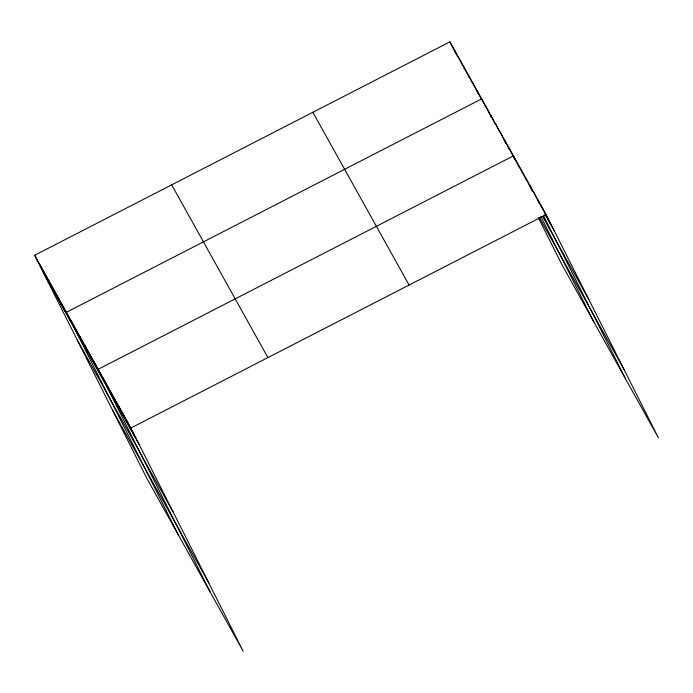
<?xml version="1.0" encoding="UTF-8"?>
<svg xmlns="http://www.w3.org/2000/svg" width="693" height="693" viewBox="0 0 693 693"><rect width="100%" height="100%" fill="white"/><g stroke="black" fill="none" stroke-linecap="round" stroke-linejoin="round"><path stroke-width="1.04" d="M34.65 255.275L130.89 428.023L243.104 651.134L146.864 478.378L34.65 255.275L449.896 41.866L546.136 214.622L658.35 437.725L562.11 264.977L538.34 217.715M130.89 428.023L546.136 214.622M545.261 214.665L554.469 231.185M542.42 216.173L588.747 299.341M539.423 217.628L624.072 369.568M312.864 112.292L409.104 285.048M171.682 184.849L267.922 357.605M42.975 271.829L139.215 444.585M77.261 339.994L173.501 512.742M112.578 410.221L208.818 582.969M542.047 207.276L550.381 223.839M537.959 199.939L542.584 209.139M544.897 213.739L546.283 216.493M533.87 192.593L539.423 203.638M529.781 185.256L533.021 191.692M525.684 177.91L532.163 190.792M521.595 170.573L526.689 180.691M517.506 163.227L522.6 173.345M518.97 166.926L513.418 155.882L98.172 369.291L210.377 592.394M543.684 216.069L625.632 378.993M508.879 147.739L514.899 159.702M504.339 139.596L509.433 149.714M499.809 131.453L505.821 143.416M495.27 123.311L498.969 130.665M490.731 115.168L494.897 123.441M486.191 107.017L491.285 117.143M485.819 107.155L481.661 98.874L66.407 312.283L178.621 535.386M540.748 216.372L593.866 321.985M477.122 90.731L481.748 99.931M472.583 82.588L478.135 93.624M468.044 74.446L472.678 83.645M463.513 66.303L469.066 77.339M458.974 58.16L464.527 69.196M454.435 50.009L458.134 57.372M449.896 41.866L455.916 53.829M126.802 420.686L135.126 437.24M122.713 413.34L131.038 429.903M118.616 406.003L126.949 422.557M114.527 398.657L122.86 415.22M110.438 391.311L118.772 407.874M106.35 383.974L114.674 400.537M102.261 376.628L110.585 393.191M93.633 361.148L101.958 377.702M89.094 352.997L97.427 369.56M84.555 344.854L92.888 361.417M80.024 336.711L88.349 353.274M75.485 328.569L83.81 345.131M70.946 320.426L79.279 336.98M61.876 304.132L70.201 320.694M57.337 295.989L65.662 312.552M52.798 287.846L61.123 304.409M48.259 279.703L56.592 296.266M43.728 271.561L52.053 288.123M39.189 263.418L47.514 279.972"/></g></svg>
